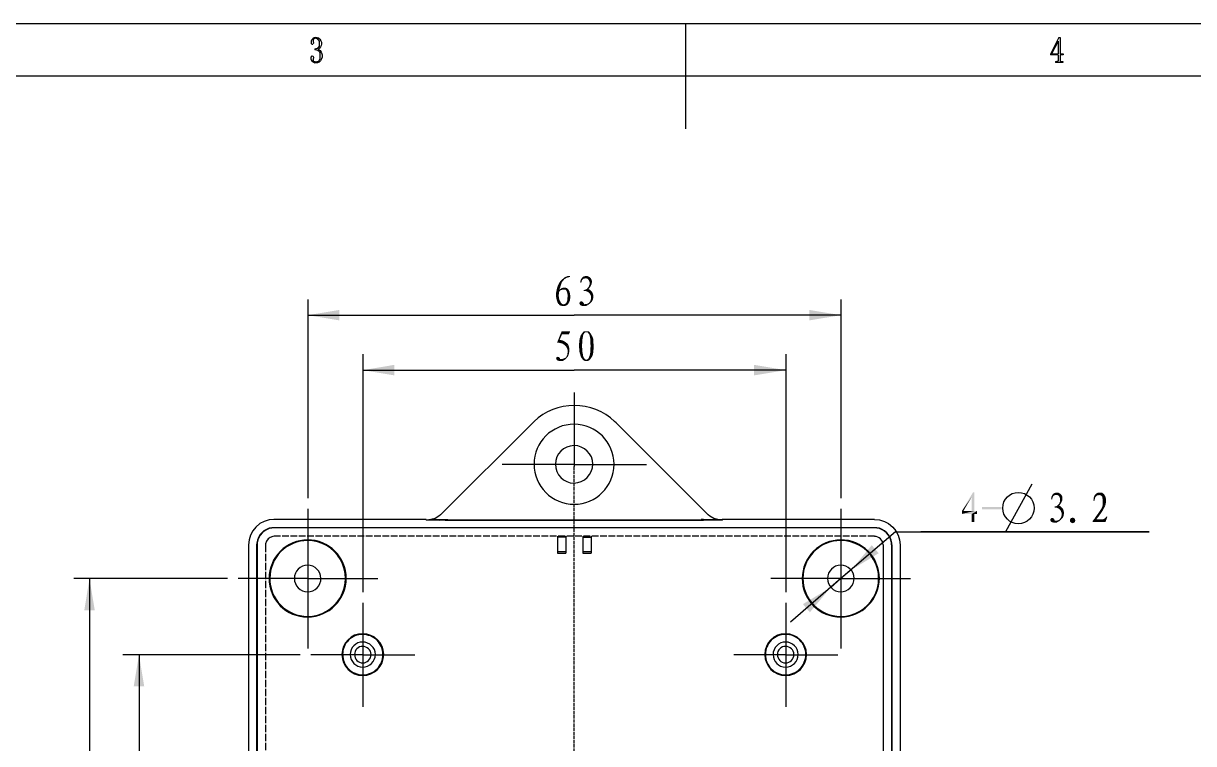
# Model space of a CAD drawing. Header units: millimetres. Extents: x 4 to 529, y -167 to 297.
# Drawn here: x 188.1 to 326.5, y 119.6 to 204.7 of the extents above; entities that cross this region are included whole.
import ezdxf

# ---------------------------------------------------------------- set-up
doc = ezdxf.new("R2010")
doc.units = ezdxf.units.MM
doc.linetypes.add('PDF_IMPORT', pattern=[1, 0.8, -0.2])
doc.layers.add('PDF_图层 1', color=7, linetype='Continuous', true_color=0x231f20)

msp = doc.modelspace()

# ---------------------------------------------------------------- linework, layer by layer
at = {"layer": 'PDF_图层 1', "color": 7, "lineweight": -3, "true_color": 0xffffff}
for points in [[(3.86, 204.74), (528.97, 204.74)], [(266.41, 204.74), (266.41, 192.26)], [(222.21, 202.76), (222.18, 202.62)], [(222.18, 202.62), (222.18, 202.42)], [(222.18, 202.42), (222.18, 202.37)], [(222.18, 202.37), (222.21, 202.31)], [(222.35, 202.9), (222.21, 202.76)], [(222.21, 202.31), (222.27, 202.28)], [(222.35, 202.25), (222.3, 202.25)], [(222.52, 203.04), (222.35, 202.9)], [(222.41, 202.85), (222.38, 202.79)], [(222.38, 202.79), (222.38, 202.65)], [(222.38, 202.65), (222.41, 202.59)], [(222.5, 202.9), (222.41, 202.85)], [(222.41, 202.59), (222.41, 202.54)], [(222.44, 202.37), (222.41, 202.31)], [(222.44, 202.48), (222.44, 202.4)], [(222.58, 202.96), (222.49, 202.9)], [(222.64, 203.07), (222.52, 203.04)], [(222.66, 202.99), (222.58, 202.96)], [(222.64, 203.07), (222.89, 203.07)], [(222.81, 202.99), (222.66, 202.99)], [(222.81, 202.99), (222.92, 202.93)], [(222.89, 203.07), (223.03, 203.02)], [(222.92, 202.93), (223, 202.79)], [(223, 202.79), (223.09, 202.62)], [(223.09, 202.06), (223, 201.89)], [(223.03, 203.02), (223.2, 202.88)], [(223.09, 202.62), (223.12, 202.48)], [(223.12, 202.23), (223.09, 202.06)], [(223.12, 202.48), (223.12, 202.23)], [(223.26, 201.97), (223.14, 201.83)], [(223.2, 202.88), (223.31, 202.68)], [(223.34, 202.14), (223.26, 201.97)], [(223.31, 202.68), (223.37, 202.54)], [(223.37, 202.28), (223.34, 202.14)], [(223.37, 202.54), (223.37, 202.28)], [(310.56, 203.07), (309.57, 201.1)], [(310.47, 202.65), (309.68, 201.13)], [(310.47, 202.65), (310.47, 201.13)], [(310.56, 203.07), (310.7, 203.07)], [(310.7, 203.07), (310.7, 201.13)], [(222.16, 200.76), (222.13, 200.7)], [(222.13, 200.7), (222.13, 200.53)], [(222.18, 200.84), (222.16, 200.76)], [(222.24, 200.9), (222.18, 200.84)], [(222.27, 200.9), (222.33, 200.9)], [(222.35, 200.9), (222.41, 200.84)], [(222.44, 200.62), (222.41, 200.56), (222.38, 200.5)], [(222.41, 200.84), (222.44, 200.76)], [(222.44, 200.73), (222.44, 200.65)], [(222.61, 201.72), (222.61, 201.63)], [(222.61, 201.72), (222.72, 201.72)], [(222.78, 201.63), (222.61, 201.63)], [(222.86, 201.77), (222.72, 201.72)], [(222.78, 201.63), (222.95, 201.58)], [(223, 201.89), (222.86, 201.77)], [(223.06, 201.75), (222.95, 201.69)], [(222.95, 201.69), (223.09, 201.63)], [(222.95, 201.58), (223.09, 201.44)], [(223.14, 201.83), (223.06, 201.75)], [(223.09, 201.63), (223.23, 201.52)], [(223.09, 201.44), (223.17, 201.27)], [(223.17, 201.27), (223.2, 201.1)], [(223.2, 200.76), (223.17, 200.56)], [(223.2, 201.1), (223.2, 200.76)], [(223.23, 201.52), (223.34, 201.35)], [(223.34, 201.35), (223.43, 201.15)], [(223.45, 200.73), (223.4, 200.56)], [(223.43, 201.15), (223.45, 201.01)], [(223.45, 201.01), (223.45, 200.73)], [(309.57, 201.1), (309.57, 201.01)], [(310.47, 201.01), (309.57, 201.01)], [(309.68, 201.13), (310.47, 201.13)], [(310.47, 201.01), (310.47, 200.39)], [(310.7, 201.13), (311.07, 201.13)], [(310.7, 201.01), (310.7, 200.39)], [(311.07, 201.01), (310.7, 201.01)], [(311.07, 201.13), (311.07, 201.01)], [(222.13, 200.53), (222.18, 200.42)], [(222.18, 200.42), (222.3, 200.25)], [(222.3, 200.25), (222.47, 200.14)], [(222.38, 200.48), (222.38, 200.39)], [(222.38, 200.39), (222.41, 200.33)], [(222.41, 200.33), (222.5, 200.25)], [(222.47, 200.14), (222.61, 200.08)], [(222.5, 200.25), (222.58, 200.22)], [(222.58, 200.22), (222.64, 200.19)], [(222.92, 200.08), (222.61, 200.08)], [(222.64, 200.19), (222.83, 200.19)], [(222.98, 200.25), (222.83, 200.19)], [(223.09, 200.14), (222.92, 200.08)], [(223.09, 200.36), (222.98, 200.25)], [(223.17, 200.56), (223.09, 200.36)], [(223.26, 200.33), (223.09, 200.14)], [(223.4, 200.56), (223.26, 200.33)], [(310.14, 200.22), (310.14, 200.11)], [(310.14, 200.22), (310.33, 200.22)], [(311.04, 200.11), (310.14, 200.11)], [(310.39, 200.25), (310.33, 200.22)], [(310.45, 200.28), (310.39, 200.25)], [(310.47, 200.33), (310.45, 200.28)], [(310.47, 200.39), (310.47, 200.33)], [(310.7, 200.39), (310.7, 200.33)], [(310.7, 200.33), (310.76, 200.28)], [(310.76, 200.28), (310.81, 200.25)], [(310.81, 200.25), (310.87, 200.22)], [(310.87, 200.22), (311.04, 200.22)], [(311.04, 200.22), (311.04, 200.11)], [(522.7, 198.5), (35.13, 198.5)], [(221.76, 172.11), (221.76, 148.6)], [(284.79, 172.11), (284.79, 148.6)], [(221.76, 170.25), (253.26, 170.25)], [(284.79, 170.25), (253.26, 170.25)], [(228.28, 165.65), (228.28, 137.5)], [(278.27, 165.65), (278.27, 137.5)], [(228.28, 163.75), (253.26, 163.75)], [(278.27, 163.75), (253.26, 163.75)], [(253.26, 161.1), (253.26, 158.62)], [(253.26, 158.62), (253.26, 152.61)], [(248.35, 157.54), (237.45, 146.65)], [(248.52, 157.69), (248.35, 157.54)], [(258.2, 157.54), (258.03, 157.69)], [(258.2, 157.54), (269.1, 146.65)], [(253.26, 152.61), (247.28, 152.61), (244.76, 152.61)], [(253.26, 152.61), (253.26, 152.35)], [(253.26, 152.61), (261.79, 152.61)], [(307.37, 150.26), (304.24, 144.65)], [(221.76, 147.36), (221.76, 144.11)], [(237.46, 146.65), (237.26, 146.48), (236.81, 146.23), (236.3, 146.08)], [(270.25, 146.08), (269.75, 146.2), (269.29, 146.48), (269.1, 146.65)], [(284.79, 147.36), (284.79, 144.11)], [(217.75, 146.11), (217.19, 146.06), (216.62, 145.86), (216.09, 145.61), (215.64, 145.21), (215.27, 144.76), (214.99, 144.25), (214.82, 143.69), (214.76, 143.09)], [(235.76, 146.11), (217.75, 146.11)], [(235.76, 146.11), (235.76, 146.03)], [(235.76, 146.11), (236.04, 146.06)], [(270.76, 146.03), (235.76, 146.03)], [(236.07, 146.06), (236.38, 146.06)], [(237.03, 146.06), (236.72, 146.06), (236.38, 146.06), (236.07, 146.06)], [(236.72, 146.08), (236.38, 146.06)], [(236.72, 146.08), (237.03, 146.08), (237.37, 146.08), (237.68, 146.08), (238.02, 146.08), (238.08, 146.08), (238.16, 146.08), (238.25, 146.08), (238.3, 146.08)], [(237.03, 146.06), (237.37, 146.03)], [(238.02, 146.03), (237.68, 146.03), (237.37, 146.03)], [(238.02, 146.03), (238.05, 146.03), (238.27, 146.03), (238.3, 146.03)], [(238.3, 146.03), (268.25, 146.03)], [(268.53, 146.08), (268.5, 146.08), (268.28, 146.08), (268.25, 146.08)], [(268.25, 146.03), (268.28, 146.03), (268.5, 146.03), (268.53, 146.03)], [(268.53, 146.08), (268.87, 146.08), (269.18, 146.08), (269.52, 146.08), (269.83, 146.08), (270.14, 146.06), (270.48, 146.06)], [(270.48, 146.06), (270.14, 146.06), (269.83, 146.06), (269.49, 146.06), (269.18, 146.03), (268.84, 146.03), (268.53, 146.03)], [(270.76, 146.11), (270.51, 146.06)], [(270.51, 146.06), (270.76, 146.03)], [(270.76, 146.11), (270.76, 146.03)], [(288.77, 146.11), (270.76, 146.11)], [(288.77, 146.11), (289.36, 146.06)], [(289.36, 146.06), (289.93, 145.86)], [(289.93, 145.86), (290.43, 145.61)], [(290.43, 145.61), (290.91, 145.21)], [(217.78, 145.13), (217.53, 145.13)], [(217.78, 145.1), (217.53, 145.1)], [(217.78, 144.11), (217.64, 144.08)], [(288.77, 145.13), (217.78, 145.13)], [(288.77, 145.1), (217.78, 145.1)], [(221.76, 144.11), (221.76, 139.11)], [(251.29, 144.11), (251.29, 142.11)], [(252.27, 144), (251.29, 144)], [(252.27, 144.11), (252.27, 142.11)], [(254.28, 144.11), (254.28, 142.11)], [(254.28, 144), (255.27, 144)], [(255.27, 144.11), (255.27, 142.11)], [(291.23, 144.65), (284.79, 139.11)], [(284.79, 144.11), (284.79, 139.11)], [(289, 145.13), (288.77, 145.13)], [(289.02, 145.1), (288.77, 145.1)], [(290.91, 145.21), (291.28, 144.76)], [(291.23, 144.65), (321.23, 144.65), (294.22, 144.65)], [(291.28, 144.76), (291.56, 144.25)], [(291.56, 144.25), (291.73, 143.69)], [(214.76, 143.09), (214.76, -2.92)], [(215.75, 143.32), (215.72, 143.09)], [(215.72, 143.09), (215.72, -2.92)], [(215.78, 143.35), (215.78, 143.09)], [(215.78, 143.09), (215.78, -2.92)], [(216.77, 143.23), (216.77, 143.09)], [(289.79, 143.09), (289.79, 112.1)], [(290.77, 143.09), (290.77, 143.35)], [(290.77, 143.09), (290.77, -2.92)], [(290.8, 143.09), (290.8, 143.32)], [(290.8, 143.09), (290.8, -2.92)], [(291.73, 143.69), (291.79, 143.09)], [(291.79, 143.09), (291.79, -2.92)], [(251.29, 142.3), (252.27, 142.3)], [(251.29, 142.11), (252.27, 142.11)], [(254.28, 142.3), (255.27, 142.3)], [(254.28, 142.11), (255.27, 142.11)], [(286, 140.13), (284.79, 139.11)], [(212.28, 139.11), (194.1, 139.11)], [(195.96, 139.11), (195.96, 70.1), (195.96, 1.09)], [(221.76, 139.11), (216.77, 139.11), (213.52, 139.11)], [(221.76, 139.11), (221.76, 134.09), (221.76, 130.84)], [(221.76, 139.11), (226.76, 139.11), (230.03, 139.11)], [(284.79, 139.11), (279.77, 139.11), (276.52, 139.11)], [(284.79, 139.11), (278.83, 133.98)], [(284.79, 139.11), (283.58, 138.07)], [(284.79, 139.11), (284.79, 134.09), (284.79, 130.84)], [(284.79, 139.11), (289.79, 139.11), (293.03, 139.11)], [(228.28, 136.26), (228.28, 130.11)], [(278.27, 136.26), (278.27, 130.11)], [(220.86, 130.11), (199.91, 130.11)], [(201.81, 130.11), (201.81, 70.1), (201.81, 10.09)], [(228.28, 130.11), (222.13, 130.11)], [(228.28, 130.11), (228.28, 123.96)], [(228.28, 130.11), (234.41, 130.11)], [(278.27, 130.11), (272.12, 130.11)], [(278.27, 130.11), (278.27, 123.96)], [(278.27, 130.11), (284.42, 130.11)]]:
    msp.add_lwpolyline(points, dxfattribs=at)
at = {"layer": 'PDF_图层 1', "color": 7, "linetype": 'PDF_IMPORT', "lineweight": -3, "ltscale": 0.487514, "true_color": 0xffffff}
msp.add_lwpolyline([(253.26, -12.18), (253.26, 152.35)], dxfattribs=at)
at = {"layer": 'PDF_图层 1', "color": 7, "linetype": 'PDF_IMPORT', "lineweight": -3, "ltscale": 0.989167, "true_color": 0xffffff}
msp.add_lwpolyline([(288.77, 144.11), (217.78, 144.11)], dxfattribs=at)
at = {"layer": 'PDF_图层 1', "color": 7, "linetype": 'PDF_IMPORT', "lineweight": -3, "ltscale": 1.063333, "true_color": 0xffffff}
msp.add_lwpolyline([(216.77, 143.09), (216.77, -2.92)], dxfattribs=at)
at = {"layer": 'PDF_图层 1', "color": 7, "lineweight": -3, "true_color": 0xffffff}
msp.add_circle((305.77, 147.45), 1.85, dxfattribs=at)
for centre, radius, start, end in [((253.24, 152.63), 4.73, 269.9101, 179.897), ((253.24, 152.63), 2.2, 90.0718, 179.916), ((253.23, 152.6), 4.71, 179.6151, 270.0486), ((253.21, 152.66), 2.25, 270.5963, 359.4158), ((217.8, 143.07), 2.04, 97.7424, 172.2576), ((288.74, 143.06), 1.04, 1.5482, 88.4518), ((288.76, 143.09), 2.05, 6.4498, 83.5502), ((288.74, 143.06), 2.05, 7.9085, 82.0915), ((221.73, 139.14), 4.54, 89.9634, 180.0425), ((221.71, 139.17), 4.43, 89.662, 180.344), ((221.74, 139.12), 4.57, 0.2671, 90.0935), ((221.74, 139.13), 4.48, 269.9092, 90.1676), ((284.76, 139.14), 4.54, 89.9626, 180.0374), ((284.73, 139.17), 4.43, 89.6573, 180.3427), ((284.77, 139.12), 4.57, 0.2659, 90.0889), ((284.77, 139.13), 4.48, 269.9139, 90.1629), ((221.71, 139.16), 1.53, 89.1698, 180.8302), ((284.74, 139.16), 1.53, 89.1698, 180.8302), ((221.75, 139.13), 4.57, 179.906, 269.7333), ((221.73, 139.11), 4.46, 179.6043, 270.0282), ((221.72, 139.16), 4.59, 270.2084, 359.7857), ((221.74, 139.14), 1.58, 269.9056, 0.0944), ((284.78, 139.13), 4.57, 179.9111, 269.7341), ((284.76, 139.11), 4.46, 179.6055, 270.033), ((284.74, 139.16), 4.59, 270.213, 359.787), ((284.76, 139.14), 1.58, 269.9056, 0.0944), ((228.26, 130.14), 2.46, 90.0411, 179.9589), ((228.23, 130.16), 2.35, 89.47, 180.53), ((228.24, 130.15), 1.46, 89.6039, 180.3961), ((228.28, 130.13), 2.37, 0.062, 90.6272), ((278.24, 130.14), 2.46, 90.0411, 179.9589), ((278.22, 130.16), 2.35, 89.47, 180.53), ((278.23, 130.15), 1.46, 89.6039, 180.3961), ((278.27, 130.14), 2.37, 0.0524, 90.6257), ((228.26, 130.11), 2.37, 179.3743, 269.9476), ((228.25, 130.15), 0.952, 89.5212, 180.4788), ((228.23, 130.16), 2.51, 270.502, 359.498), ((228.26, 130.14), 2.4, 269.9502, 0.0386), ((228.24, 130.15), 1.51, 270.3757, 359.6243), ((228.24, 130.15), 1, 270.6892, 359.2835), ((278.24, 130.11), 2.37, 179.3743, 269.9476), ((278.23, 130.15), 0.952, 89.5212, 180.4788), ((278.22, 130.16), 2.51, 270.502, 359.498), ((278.24, 130.14), 2.4, 269.9519, 0.0481), ((278.23, 130.15), 1.51, 270.3757, 359.6243), ((278.23, 130.15), 1, 270.6933, 359.3067)]:
    msp.add_arc(centre, radius, start, end, dxfattribs=at)
for points in [[(258.03, 157.69), (255.5, 160.2), (251.04, 160.2), (248.52, 157.69)], [(255.46, 152.63), (255.46, 153.85), (254.45, 154.83), (253.23, 154.83)], [(251.03, 152.63), (251.03, 151.42), (252.02, 150.4), (253.23, 150.4)], [(217.53, 145.13), (216.63, 145.02), (215.8, 144.24), (215.75, 143.32)], [(217.64, 144.08), (217.16, 144.02), (216.87, 143.7), (216.77, 143.23)], [(223.31, 139.14), (223.31, 140.02), (222.61, 140.69), (221.73, 140.69)], [(286.34, 139.14), (286.34, 140.02), (285.64, 140.69), (284.76, 140.69)], [(220.18, 139.14), (220.18, 138.27), (220.86, 137.56), (221.73, 137.56)], [(283.21, 139.14), (283.21, 138.27), (283.89, 137.56), (284.76, 137.56)], [(230.74, 130.14), (230.74, 131.49), (229.61, 132.59), (228.25, 132.59)], [(229.75, 130.14), (229.75, 130.96), (229.07, 131.61), (228.25, 131.61)], [(280.72, 130.14), (280.72, 131.49), (279.6, 132.59), (278.24, 132.59)], [(279.74, 130.14), (279.74, 130.96), (279.06, 131.61), (278.24, 131.61)], [(225.8, 130.14), (225.8, 128.78), (226.9, 127.65), (228.25, 127.65)], [(226.79, 130.14), (226.79, 129.32), (227.43, 128.64), (228.25, 128.64)], [(227.29, 130.14), (227.29, 129.6), (227.72, 129.15), (228.25, 129.15)], [(229.24, 130.14), (229.24, 130.67), (228.79, 131.1), (228.25, 131.1)], [(275.79, 130.14), (275.79, 128.78), (276.89, 127.65), (278.24, 127.65)], [(276.77, 130.14), (276.77, 129.32), (277.42, 128.64), (278.24, 128.64)], [(277.28, 130.14), (277.28, 129.6), (277.7, 129.15), (278.24, 129.15)], [(279.23, 130.14), (279.23, 130.67), (278.78, 131.1), (278.24, 131.1)]]:
    msp.add_open_spline(points, degree=3, dxfattribs=at)
at = {"layer": 'PDF_图层 1', "color": 7, "lineweight": -3, "true_color": 0xffffff, "transparency": 33554559}
for points in [[(222.3, 202.25), (222.3, 202.23), (222.33, 202.25), (222.33, 202.23)], [(222.38, 202.28), (222.38, 202.25), (222.41, 202.28), (222.41, 202.25)], [(222.41, 202.54), (222.41, 202.51), (222.44, 202.54), (222.44, 202.51)], [(222.41, 202.31), (222.41, 202.28), (222.44, 202.31), (222.44, 202.28)], [(222.44, 202.51), (222.44, 202.48), (222.47, 202.51), (222.47, 202.48)], [(222.44, 202.4), (222.44, 202.37), (222.47, 202.4), (222.47, 202.37)], [(310.47, 202.65), (310.47, 202.62), (310.5, 202.65), (310.5, 202.62)], [(222.24, 200.9), (222.24, 200.87), (222.27, 200.9), (222.27, 200.87)], [(222.33, 200.9), (222.33, 200.87), (222.35, 200.9), (222.35, 200.87)], [(222.44, 200.76), (222.44, 200.73), (222.47, 200.76), (222.47, 200.73)], [(222.44, 200.65), (222.44, 200.62), (222.47, 200.65), (222.47, 200.62)], [(222.38, 200.5), (222.38, 200.48), (222.41, 200.5), (222.41, 200.48)], [(235.79, 146.03), (235.79, 146), (235.82, 146.03), (235.82, 146)], [(236.04, 146.06), (236.04, 146.03), (236.07, 146.06), (236.07, 146.03)], [(236.07, 146.06), (236.07, 146.03), (236.1, 146.06), (236.1, 146.03)], [(270.48, 146.06), (270.48, 146.03), (270.51, 146.06), (270.51, 146.03)], [(270.51, 146.06), (270.51, 146.03), (270.54, 146.06), (270.54, 146.03)]]:
    msp.add_solid(points, dxfattribs=at)
at = {"layer": 'PDF_图层 1', "color": 7, "true_color": 0xffffff, "transparency": 33554559}
for points in [[(251.57, 174.2), (251.88, 174.25), (251.99, 174.37)], [(251.71, 174.37), (251.57, 174.2), (251.99, 174.37)], [(251.91, 174.54), (251.71, 174.37), (252.1, 174.51)], [(251.71, 174.37), (251.99, 174.37), (252.1, 174.51)], [(252.08, 174.71), (251.91, 174.54), (252.39, 174.68)], [(251.91, 174.54), (252.25, 174.59), (252.39, 174.68)], [(251.91, 174.54), (252.1, 174.51), (252.25, 174.59)], [(252.27, 174.79), (252.08, 174.71), (252.75, 174.76)], [(252.08, 174.71), (252.56, 174.73), (252.75, 174.76)], [(252.08, 174.71), (252.39, 174.68), (252.56, 174.73)], [(252.5, 174.88), (252.27, 174.79), (252.75, 174.9)], [(252.75, 174.9), (252.27, 174.79), (252.75, 174.76)], [(253.99, 174.28), (254.14, 174.25), (254.16, 174.34)], [(254.02, 174.4), (253.99, 174.28), (254.16, 174.34)], [(254.08, 174.51), (254.02, 174.4), (254.28, 174.48)], [(254.02, 174.4), (254.22, 174.42), (254.28, 174.48)], [(254.02, 174.4), (254.16, 174.34), (254.22, 174.42)], [(254.14, 174.62), (254.08, 174.51), (254.5, 174.59)], [(254.08, 174.51), (254.42, 174.56), (254.5, 174.59)], [(254.08, 174.51), (254.33, 174.54), (254.42, 174.56)], [(254.08, 174.51), (254.28, 174.48), (254.33, 174.54)], [(254.22, 174.71), (254.14, 174.62), (255.18, 174.65)], [(254.14, 174.62), (254.5, 174.59), (255.18, 174.65)], [(254.98, 174.79), (254.22, 174.71), (255.1, 174.73)], [(254.31, 174.79), (254.22, 174.71), (254.98, 174.79)], [(255.1, 174.73), (254.22, 174.71), (255.18, 174.65)], [(254.39, 174.82), (254.31, 174.79), (254.9, 174.85)], [(254.9, 174.85), (254.31, 174.79), (254.98, 174.79)], [(254.47, 174.85), (254.39, 174.82), (254.9, 174.85)], [(254.64, 174.88), (254.47, 174.85), (254.81, 174.88)], [(254.81, 174.88), (254.47, 174.85), (254.9, 174.85)], [(254.5, 174.59), (254.62, 174.59), (255.18, 174.65)], [(254.62, 174.59), (254.73, 174.59), (255.18, 174.65)], [(254.73, 174.59), (254.81, 174.56), (255.18, 174.65)], [(255.18, 174.65), (254.81, 174.56), (255.26, 174.54)], [(254.81, 174.56), (254.9, 174.51), (255.26, 174.54)], [(254.9, 174.51), (254.95, 174.42), (255.26, 174.54)], [(255.26, 174.54), (254.95, 174.42), (255.32, 174.42)], [(254.95, 174.42), (255.01, 174.34), (255.32, 174.42)], [(255.32, 174.42), (255.01, 174.34), (255.35, 174.31)], [(255.01, 174.34), (255.04, 174.25), (255.35, 174.31)], [(255.04, 174.25), (255.07, 174.14), (255.35, 174.31)], [(255.35, 174.31), (255.07, 174.14), (255.35, 174.14)], [(251.17, 173.18), (251.12, 172.93), (251.6, 173.15)], [(251.12, 172.93), (251.51, 173.07), (251.6, 173.15)], [(251.12, 172.93), (251.46, 172.96), (251.51, 173.07)], [(251.46, 172.96), (251.12, 172.93), (251.46, 172.87)], [(251.12, 172.93), (251.12, 172.65), (251.46, 172.87)], [(251.23, 173.46), (251.17, 173.18), (251.54, 173.38)], [(251.17, 173.18), (251.51, 173.27), (251.54, 173.38)], [(251.17, 173.18), (251.79, 173.24), (251.93, 173.27)], [(251.51, 173.27), (251.17, 173.18), (251.93, 173.27)], [(251.17, 173.18), (251.68, 173.21), (251.79, 173.24)], [(251.17, 173.18), (251.6, 173.15), (251.68, 173.21)], [(251.31, 173.72), (251.23, 173.46), (251.65, 173.69)], [(251.23, 173.46), (251.6, 173.52), (251.65, 173.69)], [(251.23, 173.46), (251.54, 173.38), (251.6, 173.52)], [(251.43, 173.97), (251.31, 173.72), (251.71, 173.89)], [(251.31, 173.72), (251.65, 173.69), (251.71, 173.89)], [(251.57, 174.2), (251.43, 173.97), (251.79, 174.09)], [(251.43, 173.97), (251.71, 173.89), (251.79, 174.08)], [(252.41, 173.44), (251.51, 173.27), (252.53, 173.32)], [(251.77, 173.44), (251.51, 173.27), (252.42, 173.44)], [(251.51, 173.27), (251.93, 173.27), (252.53, 173.32)], [(251.57, 174.2), (251.79, 174.09), (251.88, 174.25)], [(251.85, 173.46), (251.77, 173.44), (252.27, 173.49)], [(252.27, 173.49), (251.77, 173.44), (252.42, 173.44)], [(252.13, 173.49), (251.85, 173.46), (252.27, 173.49)], [(252.02, 173.49), (251.85, 173.46), (252.13, 173.49)], [(251.93, 173.49), (251.85, 173.46), (252.02, 173.49)], [(251.93, 173.27), (252.08, 173.27), (252.53, 173.32)], [(252.08, 173.27), (252.16, 173.27), (252.53, 173.32)], [(252.16, 173.27), (252.25, 173.24), (252.53, 173.32)], [(252.53, 173.32), (252.25, 173.24), (252.61, 173.21)], [(252.25, 173.24), (252.33, 173.15), (252.61, 173.21)], [(252.33, 173.15), (252.36, 173.1), (252.61, 173.21)], [(252.61, 173.21), (252.36, 173.1), (252.7, 173.04)], [(252.36, 173.1), (252.42, 172.98), (252.7, 173.04)], [(252.41, 172.98), (252.44, 172.84), (252.7, 173.04)], [(252.7, 173.04), (252.44, 172.84), (252.75, 172.84)], [(253.99, 174.28), (253.97, 174.11), (254.14, 174.25)], [(253.97, 174.11), (254.11, 174.11), (254.14, 174.25)], [(254.5, 173.24), (254.39, 173.1), (255.21, 173.18)], [(254.39, 173.24), (254.39, 173.1), (254.5, 173.24)], [(254.39, 173.1), (254.62, 173.1), (255.21, 173.18)], [(254.62, 173.29), (254.5, 173.24), (255.1, 173.27)], [(255.1, 173.27), (254.5, 173.24), (255.21, 173.18)], [(254.76, 173.35), (254.62, 173.29), (254.95, 173.32)], [(254.95, 173.32), (254.62, 173.29), (255.1, 173.27)], [(255.21, 173.18), (254.62, 173.1), (255.29, 173.07)], [(254.62, 173.1), (254.79, 173.04), (255.29, 173.07)], [(254.84, 173.46), (254.76, 173.35), (255.12, 173.55)], [(254.76, 173.35), (254.95, 173.32), (255.12, 173.55)], [(255.29, 173.07), (254.79, 173.04), (255.38, 172.98)], [(254.79, 173.04), (254.93, 172.96), (255.38, 172.98)], [(254.95, 173.58), (254.84, 173.46), (255.12, 173.55)], [(254.93, 172.96), (255.04, 172.87), (255.38, 172.98)], [(255.01, 173.72), (254.95, 173.58), (255.24, 173.75)], [(254.95, 173.58), (255.12, 173.55), (255.24, 173.75)], [(255.07, 173.86), (255.01, 173.72), (255.24, 173.75)], [(255.38, 172.98), (255.04, 172.87), (255.43, 172.87)], [(255.07, 174.14), (255.07, 174), (255.35, 174.14)], [(255.07, 174), (255.32, 173.94), (255.35, 174.14)], [(255.07, 174), (255.07, 173.86), (255.32, 173.94)], [(255.07, 173.86), (255.24, 173.75), (255.32, 173.94)], [(251.46, 172.87), (251.12, 172.65), (251.46, 172.79)], [(251.12, 172.65), (251.43, 172.65), (251.46, 172.79)], [(251.43, 172.65), (251.12, 172.39), (251.43, 172.53)], [(251.12, 172.65), (251.12, 172.39), (251.43, 172.65)], [(251.43, 172.53), (251.12, 172.39), (251.45, 172.36)], [(251.12, 172.39), (251.17, 172.14), (251.46, 172.36)], [(251.46, 172.36), (251.17, 172.14), (251.48, 172.22)], [(251.48, 172.22), (251.17, 172.14), (251.51, 172.05)], [(251.17, 172.14), (251.23, 171.91), (251.51, 172.05)], [(251.51, 172.05), (251.23, 171.91), (251.6, 171.91)], [(251.23, 171.91), (251.31, 171.71), (251.6, 171.91)], [(251.6, 171.91), (251.31, 171.71), (251.65, 171.77)], [(251.65, 171.77), (251.31, 171.71), (251.74, 171.66)], [(251.31, 171.71), (251.37, 171.6), (251.74, 171.66)], [(251.74, 171.66), (251.37, 171.6), (251.82, 171.57)], [(251.37, 171.6), (251.46, 171.54), (251.82, 171.57)], [(251.82, 171.57), (251.46, 171.54), (251.91, 171.54)], [(251.46, 171.54), (251.51, 171.46), (251.91, 171.54)], [(251.91, 171.54), (251.51, 171.46), (251.99, 171.52)], [(252.05, 171.54), (251.99, 171.52), (252.58, 171.63)], [(251.99, 171.52), (252.47, 171.49), (252.58, 171.63)], [(252.13, 171.57), (252.05, 171.54), (252.58, 171.63)], [(252.25, 171.63), (252.13, 171.57), (252.58, 171.63)], [(252.3, 171.69), (252.24, 171.63), (252.67, 171.8)], [(252.25, 171.63), (252.58, 171.63), (252.67, 171.8)], [(252.36, 171.77), (252.3, 171.69), (252.67, 171.8)], [(252.39, 171.86), (252.36, 171.77), (252.67, 171.8)], [(252.41, 171.94), (252.39, 171.86), (252.75, 172)], [(252.39, 171.86), (252.67, 171.8), (252.75, 172)], [(252.44, 172.08), (252.42, 171.94), (252.75, 172)], [(252.44, 172.84), (252.47, 172.7), (252.75, 172.84)], [(252.47, 172.36), (252.44, 172.22), (252.81, 172.45)], [(252.44, 172.22), (252.78, 172.19), (252.81, 172.45)], [(252.44, 172.22), (252.44, 172.08), (252.78, 172.19)], [(252.44, 172.08), (252.75, 172), (252.78, 172.19)], [(252.75, 172.84), (252.47, 172.7), (252.78, 172.65)], [(252.47, 172.7), (252.47, 172.56), (252.78, 172.65)], [(252.78, 172.65), (252.47, 172.56), (252.81, 172.45)], [(252.47, 172.56), (252.47, 172.36), (252.81, 172.45)], [(253.94, 171.8), (253.88, 171.74), (254.31, 171.8)], [(254.31, 171.8), (253.88, 171.74), (254.33, 171.74)], [(254.33, 171.74), (253.88, 171.63), (254.39, 171.66)], [(253.88, 171.74), (253.88, 171.63), (254.33, 171.74)], [(253.88, 171.63), (253.88, 171.6), (254.39, 171.66)], [(253.88, 171.6), (253.91, 171.54), (254.39, 171.66)], [(254.39, 171.66), (253.91, 171.54), (254.42, 171.54)], [(253.91, 171.54), (253.94, 171.49), (254.42, 171.54)], [(253.99, 171.86), (253.94, 171.8), (254.25, 171.83)], [(254.25, 171.83), (253.94, 171.8), (254.31, 171.8)], [(254.42, 171.54), (253.94, 171.49), (254.95, 171.49)], [(254.08, 171.88), (253.99, 171.86), (254.16, 171.88)], [(254.16, 171.88), (253.99, 171.86), (254.25, 171.83)], [(254.64, 171.57), (254.42, 171.54), (254.95, 171.49)], [(254.84, 171.6), (254.65, 171.57), (254.95, 171.49)], [(254.98, 171.69), (254.84, 171.6), (255.15, 171.66)], [(254.84, 171.6), (254.95, 171.49), (255.15, 171.66)], [(255.07, 171.8), (254.98, 171.69), (255.32, 171.83)], [(254.98, 171.69), (255.15, 171.66), (255.32, 171.83)], [(255.04, 172.87), (255.12, 172.76), (255.43, 172.87)], [(255.15, 171.91), (255.07, 171.8), (255.32, 171.83)], [(255.43, 172.87), (255.12, 172.76), (255.49, 172.73)], [(255.12, 172.76), (255.18, 172.65), (255.49, 172.73)], [(255.21, 172.05), (255.15, 171.91), (255.43, 172)], [(255.15, 171.91), (255.32, 171.83), (255.43, 172)], [(255.49, 172.73), (255.18, 172.65), (255.52, 172.56)], [(255.18, 172.65), (255.24, 172.5), (255.52, 172.56)], [(255.24, 172.19), (255.21, 172.05), (255.49, 172.19)], [(255.21, 172.05), (255.43, 172), (255.49, 172.19)], [(255.52, 172.56), (255.24, 172.5), (255.52, 172.39)], [(255.24, 172.5), (255.24, 172.36), (255.52, 172.39)], [(255.24, 172.36), (255.24, 172.19), (255.52, 172.39)], [(255.24, 172.19), (255.49, 172.19), (255.52, 172.39)], [(221.76, 170.25), (225.51, 169.63), (225.51, 170.87)], [(251.99, 171.52), (251.51, 171.46), (252.47, 171.49)], [(251.51, 171.46), (251.6, 171.4), (252.47, 171.49)], [(251.6, 171.4), (251.68, 171.38), (252.47, 171.49)], [(251.68, 171.38), (252.3, 171.38), (252.47, 171.49)], [(251.68, 171.38), (251.77, 171.35), (252.3, 171.38)], [(251.77, 171.35), (251.88, 171.32), (252.3, 171.38)], [(251.88, 171.32), (251.96, 171.32), (252.3, 171.38)], [(251.96, 171.32), (252.13, 171.32), (252.3, 171.38)], [(253.94, 171.49), (253.99, 171.43), (254.95, 171.49)], [(253.99, 171.43), (254.79, 171.4), (254.95, 171.49)], [(253.99, 171.43), (254.08, 171.38), (254.79, 171.4)], [(254.08, 171.38), (254.19, 171.35), (254.79, 171.4)], [(254.19, 171.35), (254.31, 171.32), (254.79, 171.4)], [(254.31, 171.32), (254.45, 171.32), (254.79, 171.4)], [(254.45, 171.32), (254.62, 171.32), (254.79, 171.4)], [(284.79, 170.25), (281.04, 170.87), (281.04, 169.63)], [(251.82, 167.99), (251.23, 167), (251.77, 168.33)], [(251.82, 167.99), (251.54, 167.34), (251.23, 167)], [(251.77, 168.33), (251.82, 167.99), (252.78, 168.33)], [(251.82, 167.99), (252.64, 167.99), (252.78, 168.33)], [(253.91, 167.51), (253.88, 167.34), (254.25, 167.48)], [(253.88, 167.34), (254.22, 167.34), (254.25, 167.48)], [(253.97, 167.65), (253.91, 167.51), (254.28, 167.62)], [(253.91, 167.51), (254.25, 167.48), (254.28, 167.62)], [(253.99, 167.79), (253.97, 167.65), (254.28, 167.73)], [(254.28, 167.73), (253.97, 167.65), (254.28, 167.62)], [(254.05, 167.88), (253.99, 167.79), (254.31, 167.85)], [(253.99, 167.79), (254.28, 167.73), (254.31, 167.85)], [(254.05, 167.88), (254.39, 168.02), (254.42, 168.07)], [(254.16, 168.07), (254.05, 167.88), (254.42, 168.07)], [(254.05, 167.88), (254.33, 167.93), (254.39, 168.02)], [(254.05, 167.88), (254.31, 167.85), (254.33, 167.93)], [(254.16, 168.07), (254.5, 168.19), (254.56, 168.21)], [(254.28, 168.21), (254.16, 168.07), (254.56, 168.21)], [(254.16, 168.07), (254.48, 168.13), (254.5, 168.19)], [(254.16, 168.07), (254.42, 168.07), (254.48, 168.13)], [(254.28, 168.21), (254.62, 168.24), (254.98, 168.33)], [(254.39, 168.33), (254.28, 168.21), (254.98, 168.33)], [(254.28, 168.21), (254.56, 168.21), (254.62, 168.24)], [(254.5, 168.35), (254.39, 168.33), (254.9, 168.35)], [(254.9, 168.35), (254.39, 168.33), (254.98, 168.33)], [(254.7, 168.38), (254.5, 168.36), (254.9, 168.36)], [(254.62, 168.24), (254.7, 168.24), (254.98, 168.33)], [(254.7, 168.24), (254.76, 168.24), (254.98, 168.33)], [(254.76, 168.24), (254.81, 168.21), (254.98, 168.33)], [(254.98, 168.33), (254.81, 168.21), (255.1, 168.21)], [(254.81, 168.21), (254.87, 168.19), (255.1, 168.21)], [(254.87, 168.19), (254.93, 168.13), (255.1, 168.21)], [(254.93, 168.13), (254.95, 168.07), (255.1, 168.21)], [(255.1, 168.21), (254.95, 168.07), (255.21, 168.07)], [(254.95, 168.07), (255.01, 168.02), (255.21, 168.07)], [(255.01, 168.02), (255.04, 167.93), (255.21, 168.07)], [(255.21, 168.07), (255.04, 167.93), (255.32, 167.88)], [(255.04, 167.93), (255.07, 167.85), (255.32, 167.88)], [(255.32, 167.88), (255.07, 167.85), (255.38, 167.79)], [(255.07, 167.85), (255.1, 167.73), (255.38, 167.79)], [(255.38, 167.79), (255.1, 167.73), (255.43, 167.65)], [(255.1, 167.73), (255.12, 167.62), (255.43, 167.65)], [(255.43, 167.65), (255.12, 167.62), (255.49, 167.51)], [(255.12, 167.62), (255.15, 167.48), (255.49, 167.51)], [(255.15, 167.48), (255.15, 167.34), (255.49, 167.51)], [(255.49, 167.51), (255.15, 167.34), (255.52, 167.34)], [(251.54, 167.34), (251.23, 167), (251.82, 167.28)], [(251.82, 167.28), (251.23, 167), (252.02, 167.2)], [(252.02, 167.2), (251.23, 167), (252.22, 167.08)], [(251.23, 167), (251.4, 167), (252.22, 167.08)], [(251.4, 167), (251.54, 166.97), (252.22, 167.08)], [(251.54, 166.97), (251.68, 166.94), (252.22, 167.08)], [(252.22, 167.08), (251.68, 166.94), (252.39, 166.94)], [(251.68, 166.94), (251.79, 166.92), (252.39, 166.94)], [(251.79, 166.92), (251.93, 166.86), (252.39, 166.94)], [(251.93, 166.86), (251.99, 166.8), (252.39, 166.94)], [(252.39, 166.94), (251.99, 166.8), (252.53, 166.8)], [(251.99, 166.8), (252.1, 166.75), (252.53, 166.8)], [(252.1, 166.75), (252.19, 166.66), (252.53, 166.8)], [(252.53, 166.8), (252.19, 166.66), (252.61, 166.61)], [(252.19, 166.66), (252.3, 166.52), (252.61, 166.6)], [(252.61, 166.61), (252.3, 166.52), (252.67, 166.38)], [(252.3, 166.52), (252.41, 166.35), (252.67, 166.38)], [(252.41, 166.35), (252.47, 166.15), (252.67, 166.38)], [(252.67, 166.38), (252.47, 166.15), (252.7, 166.1)], [(252.47, 166.15), (252.5, 165.98), (252.7, 166.1)], [(252.5, 165.98), (252.67, 165.87), (252.7, 166.1)], [(253.85, 167), (253.83, 166.8), (254.22, 167)], [(253.83, 166.8), (254.19, 166.8), (254.22, 167)], [(253.83, 166.8), (253.83, 166.61), (254.19, 166.8)], [(254.19, 166.8), (253.83, 166.61), (254.19, 166.61)], [(253.83, 166.61), (253.85, 166.21), (254.19, 166.61)], [(253.88, 167.34), (253.85, 167.17), (254.22, 167.34)], [(254.22, 167.34), (253.85, 167.17), (254.22, 167.17)], [(253.85, 167.17), (253.85, 167), (254.22, 167.17)], [(254.22, 167.17), (253.85, 167), (254.22, 167)], [(254.19, 166.61), (253.85, 166.21), (254.19, 166.41)], [(254.19, 166.41), (253.85, 166.21), (254.22, 166.24)], [(254.22, 166.24), (253.85, 166.21), (254.22, 166.1)], [(253.85, 166.21), (253.88, 165.9), (254.22, 166.1)], [(254.22, 166.1), (253.88, 165.9), (254.22, 165.93)], [(255.15, 167.34), (255.18, 167.17), (255.52, 167.34)], [(255.18, 166.1), (255.15, 165.93), (255.52, 166.07)], [(255.52, 166.07), (255.15, 165.93), (255.52, 165.9)], [(255.52, 167.34), (255.18, 167.17), (255.52, 167.17)], [(255.18, 167.17), (255.18, 167), (255.52, 167.17)], [(255.52, 167.17), (255.18, 167), (255.52, 167)], [(255.18, 167), (255.18, 166.8), (255.52, 167)], [(255.52, 167), (255.18, 166.8), (255.55, 166.8)], [(255.18, 166.8), (255.21, 166.61), (255.55, 166.8)], [(255.21, 166.61), (255.18, 166.41), (255.55, 166.61)], [(255.55, 166.61), (255.18, 166.41), (255.55, 166.41)], [(255.18, 166.41), (255.18, 166.24), (255.55, 166.41)], [(255.55, 166.41), (255.18, 166.24), (255.55, 166.21)], [(255.18, 166.24), (255.18, 166.1), (255.55, 166.21)], [(255.18, 166.1), (255.52, 166.07), (255.55, 166.21)], [(255.55, 166.8), (255.21, 166.61), (255.55, 166.61)], [(251.14, 165.19), (251.12, 165.14), (251.57, 165.17)], [(251.12, 165.14), (251.14, 165.08), (251.57, 165.17)], [(251.17, 165.28), (251.14, 165.22), (251.48, 165.28)], [(251.48, 165.28), (251.14, 165.22), (251.54, 165.22)], [(251.14, 165.22), (251.14, 165.19), (251.54, 165.22)], [(251.54, 165.22), (251.14, 165.19), (251.57, 165.17)], [(251.57, 165.17), (251.14, 165.08), (251.6, 165.05)], [(251.14, 165.08), (251.17, 165.02), (251.6, 165.05)], [(251.23, 165.31), (251.17, 165.28), (251.43, 165.31)], [(251.43, 165.31), (251.17, 165.28), (251.48, 165.28)], [(251.6, 165.05), (251.17, 165.02), (252.25, 165.05)], [(251.17, 165.02), (251.2, 164.97), (252.25, 165.05)], [(251.2, 164.97), (252.08, 164.94), (252.24, 165.05)], [(251.2, 164.97), (251.26, 164.91), (252.08, 164.94)], [(251.34, 165.33), (251.23, 165.31), (251.43, 165.31)], [(251.26, 164.91), (251.34, 164.88), (252.08, 164.94)], [(251.34, 164.88), (251.43, 164.85), (252.08, 164.94)], [(251.43, 164.85), (251.93, 164.85), (252.08, 164.94)], [(251.43, 164.85), (251.57, 164.83), (251.93, 164.85)], [(251.57, 164.83), (251.74, 164.83), (251.93, 164.85)], [(251.74, 165.08), (251.6, 165.05), (251.85, 165.08)], [(251.85, 165.08), (251.6, 165.05), (252.25, 165.05)], [(251.85, 165.08), (251.96, 165.11), (252.39, 165.22)], [(251.85, 165.08), (252.25, 165.05), (252.39, 165.22)], [(252.02, 165.14), (251.96, 165.11), (252.39, 165.22)], [(252.1, 165.17), (252.02, 165.14), (252.39, 165.22)], [(252.19, 165.19), (252.1, 165.17), (252.39, 165.22)], [(252.25, 165.25), (252.19, 165.19), (252.39, 165.22)], [(252.3, 165.31), (252.24, 165.25), (252.53, 165.39)], [(252.25, 165.25), (252.39, 165.22), (252.53, 165.39)], [(252.39, 165.45), (252.3, 165.31), (252.53, 165.39)], [(252.44, 165.59), (252.39, 165.45), (252.61, 165.62)], [(252.39, 165.45), (252.53, 165.39), (252.61, 165.62)], [(252.47, 165.79), (252.44, 165.59), (252.61, 165.62)], [(252.5, 165.98), (252.47, 165.79), (252.67, 165.87)], [(252.47, 165.79), (252.61, 165.62), (252.67, 165.87)], [(254.22, 165.93), (253.88, 165.9), (254.25, 165.79)], [(253.88, 165.9), (253.97, 165.59), (254.25, 165.79)], [(254.25, 165.79), (253.97, 165.59), (254.28, 165.67)], [(254.28, 165.67), (253.97, 165.59), (254.28, 165.56)], [(253.97, 165.59), (254.05, 165.31), (254.28, 165.56)], [(254.28, 165.56), (254.05, 165.31), (254.31, 165.45)], [(254.31, 165.45), (254.05, 165.31), (254.36, 165.28)], [(254.05, 165.31), (254.11, 165.19), (254.36, 165.28)], [(254.36, 165.28), (254.11, 165.19), (254.45, 165.17)], [(254.11, 165.19), (254.19, 165.11), (254.45, 165.17)], [(254.45, 165.17), (254.19, 165.11), (254.5, 165.08)], [(254.19, 165.11), (254.25, 165.02), (254.5, 165.08)], [(254.5, 165.08), (254.25, 165.02), (254.56, 165.02)], [(254.25, 165.02), (254.33, 164.94), (254.56, 165.02)], [(254.56, 165.02), (254.33, 164.94), (254.7, 165)], [(254.7, 165), (254.33, 164.94), (255.12, 165.02)], [(254.33, 164.94), (255.04, 164.94), (255.12, 165.02)], [(254.33, 164.94), (254.42, 164.88), (255.04, 164.94)], [(254.42, 164.88), (254.98, 164.88), (255.04, 164.94)], [(254.42, 164.88), (254.5, 164.85), (254.98, 164.88)], [(254.5, 164.85), (254.87, 164.85), (254.98, 164.88)], [(254.5, 164.85), (254.59, 164.83), (254.87, 164.85)], [(254.59, 164.83), (254.7, 164.83), (254.87, 164.85)], [(254.81, 165.02), (254.7, 165), (255.12, 165.02)], [(254.7, 164.83), (254.79, 164.83), (254.87, 164.85)], [(254.9, 165.08), (254.81, 165.02), (255.21, 165.11)], [(254.81, 165.02), (255.12, 165.02), (255.21, 165.11)], [(254.95, 165.17), (254.9, 165.08), (255.21, 165.11)], [(255.01, 165.28), (254.95, 165.17), (255.26, 165.19)], [(254.95, 165.17), (255.21, 165.11), (255.27, 165.19)], [(255.01, 165.28), (255.35, 165.31), (255.41, 165.45)], [(255.07, 165.45), (255.01, 165.28), (255.41, 165.45)], [(255.01, 165.28), (255.26, 165.19), (255.35, 165.31)], [(255.1, 165.56), (255.07, 165.45), (255.46, 165.59)], [(255.07, 165.45), (255.41, 165.45), (255.46, 165.59)], [(255.12, 165.67), (255.1, 165.56), (255.46, 165.59)], [(255.15, 165.79), (255.12, 165.67), (255.49, 165.73)], [(255.12, 165.67), (255.46, 165.59), (255.49, 165.73)], [(255.15, 165.93), (255.15, 165.79), (255.52, 165.9)], [(255.15, 165.79), (255.49, 165.73), (255.52, 165.9)], [(228.28, 163.75), (232.01, 163.13), (232.01, 164.38)], [(278.27, 163.75), (274.52, 164.38), (274.52, 163.13)], [(300.57, 149.3), (300.26, 148.79), (299.1, 147.13)], [(300.57, 149.3), (299.1, 147.13), (300.4, 149.3)], [(299.1, 147.13), (300.26, 148.79), (299.27, 147.1)], [(300.26, 148.79), (300.26, 147.1), (300.57, 149.3)], [(300.57, 149.3), (300.26, 147.1), (300.57, 147.1)], [(309.66, 148.65), (309.63, 148.48), (309.8, 148.63)], [(309.63, 148.48), (309.77, 148.48), (309.8, 148.63)], [(309.68, 148.79), (309.66, 148.65), (309.83, 148.74)], [(309.66, 148.65), (309.8, 148.63), (309.83, 148.74)], [(309.74, 148.91), (309.68, 148.8), (309.94, 148.88)], [(309.68, 148.79), (309.88, 148.82), (309.94, 148.88)], [(309.68, 148.79), (309.83, 148.74), (309.88, 148.82)], [(309.8, 149.02), (309.74, 148.91), (310.16, 148.99)], [(309.74, 148.91), (310.08, 148.96), (310.16, 148.99)], [(309.74, 148.91), (309.99, 148.94), (310.08, 148.96)], [(309.74, 148.91), (309.94, 148.88), (309.99, 148.94)], [(309.88, 149.11), (309.8, 149.02), (310.81, 149.05)], [(309.8, 149.02), (310.16, 148.99), (310.81, 149.05)], [(310.62, 149.19), (309.88, 149.11), (310.73, 149.13)], [(309.97, 149.19), (309.88, 149.11), (310.62, 149.19)], [(310.73, 149.13), (309.88, 149.11), (310.81, 149.05)], [(310.05, 149.22), (309.97, 149.19), (310.53, 149.25)], [(310.53, 149.25), (309.97, 149.19), (310.62, 149.19)], [(310.14, 149.25), (310.05, 149.22), (310.53, 149.25)], [(310.31, 149.27), (310.14, 149.25), (310.45, 149.27)], [(310.45, 149.27), (310.14, 149.25), (310.53, 149.25)], [(310.16, 148.99), (310.28, 148.99), (310.81, 149.05)], [(310.28, 148.99), (310.39, 148.99), (310.81, 149.05)], [(310.39, 148.99), (310.45, 148.96), (310.81, 149.05)], [(310.81, 149.05), (310.45, 148.96), (310.9, 148.94)], [(310.45, 148.96), (310.53, 148.91), (310.9, 148.94)], [(310.53, 148.91), (310.59, 148.82), (310.9, 148.94)], [(310.9, 148.94), (310.59, 148.82), (310.95, 148.82)], [(310.59, 148.82), (310.64, 148.74), (310.95, 148.82)], [(310.64, 148.12), (310.59, 147.98), (310.87, 148.15)], [(310.59, 147.98), (310.76, 147.95), (310.87, 148.15)], [(310.95, 148.82), (310.64, 148.74), (310.98, 148.68)], [(310.64, 148.74), (310.67, 148.63), (310.98, 148.68)], [(310.7, 148.26), (310.64, 148.12), (310.87, 148.15)], [(310.67, 148.63), (310.7, 148.51), (310.98, 148.68)], [(310.98, 148.68), (310.7, 148.51), (310.98, 148.51)], [(310.7, 148.51), (310.7, 148.4), (310.98, 148.51)], [(310.7, 148.4), (310.95, 148.34), (310.98, 148.51)], [(310.7, 148.4), (310.7, 148.26), (310.95, 148.34)], [(310.7, 148.26), (310.87, 148.15), (310.95, 148.34)], [(314.65, 148.46), (314.62, 148.34), (314.77, 148.46)], [(314.77, 148.46), (314.62, 148.34), (314.77, 148.34)], [(314.68, 148.68), (314.65, 148.57), (314.85, 148.68)], [(314.65, 148.57), (314.82, 148.57), (314.85, 148.68)], [(314.65, 148.57), (314.65, 148.46), (314.82, 148.57)], [(314.65, 148.46), (314.77, 148.46), (314.82, 148.57)], [(314.71, 148.79), (314.68, 148.68), (314.91, 148.79)], [(314.68, 148.68), (314.85, 148.68), (314.91, 148.79)], [(314.74, 148.88), (314.71, 148.79), (314.99, 148.88)], [(314.71, 148.79), (314.91, 148.79), (314.99, 148.88)], [(314.79, 148.94), (314.74, 148.88), (315.08, 148.94)], [(314.74, 148.88), (314.99, 148.88), (315.08, 148.94)], [(314.82, 149.02), (314.79, 148.94), (315.3, 148.99)], [(314.79, 148.94), (315.19, 148.96), (315.3, 148.99)], [(314.79, 148.94), (315.08, 148.94), (315.19, 148.96)], [(314.85, 149.05), (314.82, 149.02), (315.87, 149.11)], [(314.82, 149.02), (315.3, 148.99), (315.87, 149.11)], [(314.93, 149.13), (314.85, 149.05), (315.87, 149.11)], [(315.02, 149.19), (314.93, 149.13), (315.75, 149.19)], [(315.75, 149.19), (314.93, 149.13), (315.87, 149.11)], [(315.13, 149.25), (315.02, 149.19), (315.7, 149.25)], [(315.7, 149.25), (315.02, 149.19), (315.75, 149.19)], [(315.41, 149.27), (315.13, 149.25), (315.61, 149.27)], [(315.22, 149.27), (315.13, 149.25), (315.41, 149.27)], [(315.61, 149.27), (315.13, 149.25), (315.7, 149.25)], [(315.87, 149.11), (315.3, 148.99), (315.95, 148.99)], [(315.3, 148.99), (315.44, 148.96), (315.95, 148.99)], [(315.44, 148.96), (315.53, 148.94), (315.95, 148.99)], [(315.53, 148.94), (315.61, 148.85), (315.95, 148.99)], [(315.95, 148.99), (315.61, 148.85), (316.04, 148.85)], [(315.61, 148.85), (315.7, 148.77), (316.04, 148.85)], [(316.04, 148.85), (315.7, 148.77), (316.09, 148.68)], [(315.7, 148.77), (315.7, 148.62), (316.09, 148.68)], [(315.7, 148.63), (315.72, 148.51), (316.09, 148.68)], [(316.09, 148.68), (315.72, 148.51), (316.12, 148.51)], [(315.72, 148.51), (315.75, 148.37), (316.12, 148.51)], [(315.75, 148), (315.72, 147.84), (316.12, 148.09)], [(315.72, 147.84), (316.06, 147.84), (316.12, 148.09)], [(316.12, 148.51), (315.75, 148.37), (316.12, 148.31)], [(315.75, 148.37), (315.75, 148.2), (316.12, 148.31)], [(316.12, 148.31), (315.75, 148.2), (316.12, 148.09)], [(315.75, 148.2), (315.75, 148), (316.12, 148.09)], [(299.1, 147.13), (299.1, 146.76), (299.27, 147.1)], [(300.57, 147.1), (299.1, 146.76), (300.88, 147.1)], [(300.26, 147.1), (299.1, 146.76), (300.57, 147.1)], [(299.27, 147.1), (299.1, 146.76), (300.26, 147.1)], [(299.1, 146.76), (300.26, 146.76), (300.88, 147.1)], [(300.26, 146.76), (300.57, 146.76), (300.88, 147.1)], [(300.26, 146.76), (300.26, 145.8), (300.57, 146.76)], [(300.57, 146.76), (300.26, 145.8), (300.57, 145.8)], [(300.88, 147.1), (300.57, 146.76), (300.88, 146.76)], [(301.47, 147.58), (301.47, 147.3), (303.79, 147.58)], [(303.79, 147.58), (301.47, 147.3), (303.79, 147.3)], [(310.16, 147.64), (310.05, 147.5), (310.84, 147.58)], [(310.05, 147.64), (310.05, 147.5), (310.16, 147.64)], [(310.05, 147.5), (310.28, 147.5), (310.84, 147.58)], [(310.28, 147.69), (310.16, 147.64), (310.73, 147.67)], [(310.73, 147.67), (310.16, 147.64), (310.84, 147.58)], [(310.39, 147.75), (310.28, 147.69), (310.59, 147.72)], [(310.59, 147.72), (310.28, 147.69), (310.73, 147.67)], [(310.84, 147.58), (310.28, 147.5), (310.93, 147.47)], [(310.28, 147.5), (310.42, 147.44), (310.93, 147.47)], [(310.47, 147.86), (310.39, 147.75), (310.76, 147.95)], [(310.39, 147.75), (310.59, 147.72), (310.76, 147.95)], [(310.93, 147.47), (310.42, 147.44), (311.01, 147.38)], [(310.42, 147.44), (310.56, 147.36), (311.01, 147.38)], [(310.59, 147.98), (310.48, 147.86), (310.76, 147.95)], [(310.56, 147.36), (310.67, 147.27), (311.01, 147.38)], [(311.01, 147.38), (310.67, 147.27), (311.07, 147.27)], [(310.67, 147.27), (310.76, 147.16), (311.07, 147.27)], [(311.07, 147.27), (310.76, 147.16), (311.12, 147.13)], [(310.76, 147.16), (310.81, 147.04), (311.12, 147.13)], [(311.12, 147.13), (310.81, 147.04), (311.15, 146.96)], [(310.81, 147.04), (310.87, 146.88), (311.15, 146.96)], [(311.15, 146.96), (310.87, 146.88), (311.15, 146.76)], [(310.87, 146.88), (310.87, 146.73), (311.15, 146.76)], [(310.87, 146.73), (310.87, 146.59), (311.15, 146.76)], [(310.87, 146.59), (311.12, 146.59), (311.15, 146.76)], [(315.1, 146.68), (314.93, 146.45), (315.27, 146.48)], [(315.24, 146.88), (315.1, 146.68), (315.5, 146.79)], [(315.1, 146.68), (315.27, 146.48), (315.5, 146.79)], [(315.24, 146.88), (315.5, 146.79), (315.7, 147.1)], [(315.36, 147.07), (315.25, 146.88), (315.7, 147.1)], [(315.47, 147.21), (315.36, 147.07), (315.7, 147.1)], [(315.56, 147.36), (315.47, 147.21), (315.84, 147.36)], [(315.47, 147.21), (315.7, 147.1), (315.84, 147.36)], [(315.61, 147.47), (315.56, 147.36), (315.98, 147.61)], [(315.56, 147.36), (315.84, 147.36), (315.98, 147.61)], [(315.7, 147.64), (315.61, 147.47), (315.98, 147.61)], [(315.72, 147.84), (315.7, 147.64), (316.06, 147.84)], [(315.7, 147.64), (315.98, 147.61), (316.06, 147.83)], [(309.6, 146.2), (309.54, 146.14), (309.97, 146.2)], [(309.97, 146.2), (309.54, 146.14), (309.99, 146.14)], [(309.99, 146.14), (309.54, 146.03), (310.05, 146.06)], [(309.54, 146.14), (309.54, 146.03), (309.99, 146.14)], [(309.54, 146.03), (309.54, 146), (310.05, 146.06)], [(309.54, 146), (309.57, 145.94), (310.05, 146.06)], [(310.05, 146.06), (309.57, 145.94), (310.08, 145.94)], [(309.57, 145.94), (309.6, 145.89), (310.08, 145.94)], [(309.66, 146.25), (309.6, 146.2), (309.91, 146.23)], [(309.91, 146.23), (309.6, 146.2), (309.97, 146.2)], [(310.08, 145.94), (309.6, 145.89), (310.59, 145.89)], [(309.6, 145.89), (309.66, 145.83), (310.59, 145.89)], [(309.74, 146.28), (309.66, 146.25), (309.83, 146.28)], [(309.83, 146.28), (309.66, 146.25), (309.91, 146.23)], [(309.66, 145.83), (310.42, 145.8), (310.59, 145.89)], [(309.66, 145.83), (309.74, 145.77), (310.42, 145.8)], [(309.74, 145.77), (309.85, 145.75), (310.42, 145.8)], [(309.85, 145.75), (309.97, 145.72), (310.42, 145.8)], [(309.97, 145.72), (310.11, 145.72), (310.42, 145.8)], [(310.31, 145.97), (310.08, 145.94), (310.59, 145.89)], [(310.11, 145.72), (310.28, 145.72), (310.42, 145.8)], [(310.47, 146), (310.31, 145.97), (310.59, 145.89)], [(310.62, 146.08), (310.47, 146), (310.79, 146.06)], [(310.47, 146), (310.59, 145.89), (310.79, 146.06)], [(310.7, 146.2), (310.62, 146.08), (310.95, 146.23)], [(310.62, 146.08), (310.79, 146.06), (310.95, 146.23)], [(310.79, 146.31), (310.7, 146.2), (310.95, 146.23)], [(310.84, 146.45), (310.79, 146.31), (311.07, 146.4)], [(310.79, 146.31), (310.95, 146.23), (311.07, 146.4)], [(310.87, 146.59), (310.84, 146.45), (311.12, 146.59)], [(310.84, 146.45), (311.07, 146.4), (311.12, 146.59)], [(311.89, 146.14), (311.86, 146.03), (312.45, 146.11)], [(312.45, 146.11), (311.86, 146.03), (312.48, 146.03)], [(311.86, 146.03), (311.86, 145.92), (312.48, 146.03)], [(312.48, 146.03), (311.86, 145.92), (312.48, 145.92)], [(311.86, 145.92), (311.89, 145.83), (312.48, 145.92)], [(311.91, 146.2), (311.89, 146.14), (312.42, 146.2)], [(312.42, 146.2), (311.89, 146.14), (312.45, 146.11)], [(311.89, 145.83), (312.45, 145.83), (312.48, 145.92)], [(311.89, 145.83), (311.94, 145.77), (312.45, 145.83)], [(311.97, 146.25), (311.91, 146.2), (312.37, 146.25)], [(312.37, 146.25), (311.91, 146.2), (312.42, 146.2)], [(311.94, 145.77), (312.39, 145.75), (312.45, 145.83)], [(311.94, 145.77), (312, 145.72), (312.39, 145.75)], [(312.03, 146.28), (311.97, 146.25), (312.31, 146.28)], [(312.31, 146.28), (311.97, 146.25), (312.37, 146.25)], [(312, 145.72), (312.34, 145.72), (312.39, 145.75)], [(312, 145.72), (312.11, 145.69), (312.34, 145.72)], [(312.17, 146.31), (312.03, 146.28), (312.31, 146.28)], [(312.11, 145.69), (312.25, 145.69), (312.34, 145.72)], [(312.11, 145.69), (312.17, 145.66), (312.25, 145.69)], [(314.77, 146.2), (314.54, 145.92), (314.99, 146.11)], [(314.99, 146.11), (314.54, 145.92), (315.78, 146.11)], [(314.54, 145.92), (314.54, 145.8), (315.78, 146.11)], [(315.78, 146.11), (314.54, 145.8), (316.06, 145.8)], [(314.93, 146.45), (314.77, 146.2), (315.27, 146.48)], [(314.77, 146.2), (314.99, 146.11), (315.27, 146.48)], [(315.89, 146.17), (315.78, 146.11), (316.06, 145.8)], [(315.98, 146.23), (315.89, 146.17), (316.29, 146.42)], [(315.89, 146.17), (316.06, 145.8), (316.29, 146.42)], [(316.06, 146.31), (315.98, 146.23), (316.29, 146.42)], [(316.15, 146.42), (316.06, 146.31), (316.29, 146.42)], [(286, 140.13), (289.25, 142.11), (288.43, 143.06)], [(195.96, 139.11), (195.34, 135.36), (196.58, 135.36)], [(283.58, 138.07), (280.3, 136.09), (281.12, 135.13)], [(201.81, 130.11), (201.18, 126.36), (202.43, 126.36)]]:
    msp.add_solid(points, dxfattribs=at)

doc.saveas('drawing.dxf')
